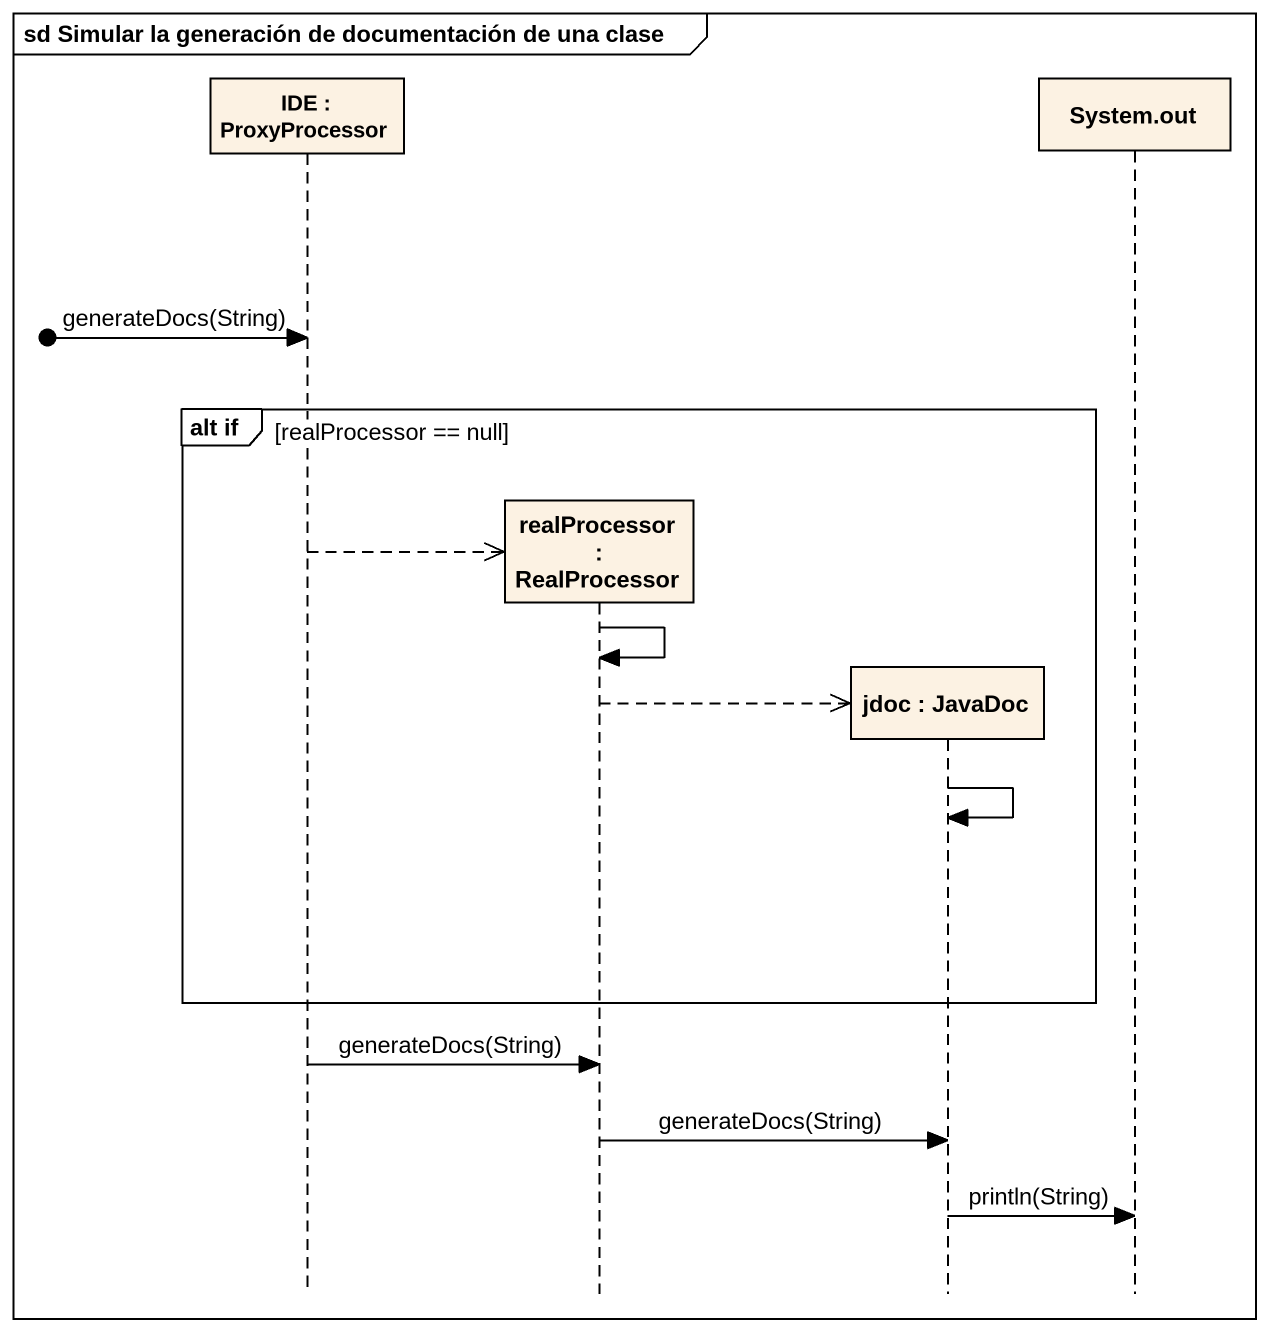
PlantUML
@startuml
mainframe sd Simular la generación de documentación de una clase
hide footbox
participant "IDE : ProxyProcessor" as IDE
participant "realProcessor : RealProcessor" as realProcessor
participant "jdoc : JavaDoc" as jdoc
participant "System.out" as System_out

[o-> IDE : generateDocs(String)
group alt if [realProcessor == null]
  IDE -->> realProcessor **
  realProcessor -> realProcessor
  realProcessor -->> jdoc **
  jdoc -> jdoc
end
IDE -> realProcessor : generateDocs(String)
realProcessor -> jdoc : generateDocs(String)
jdoc -> System_out : println(String)
@enduml
